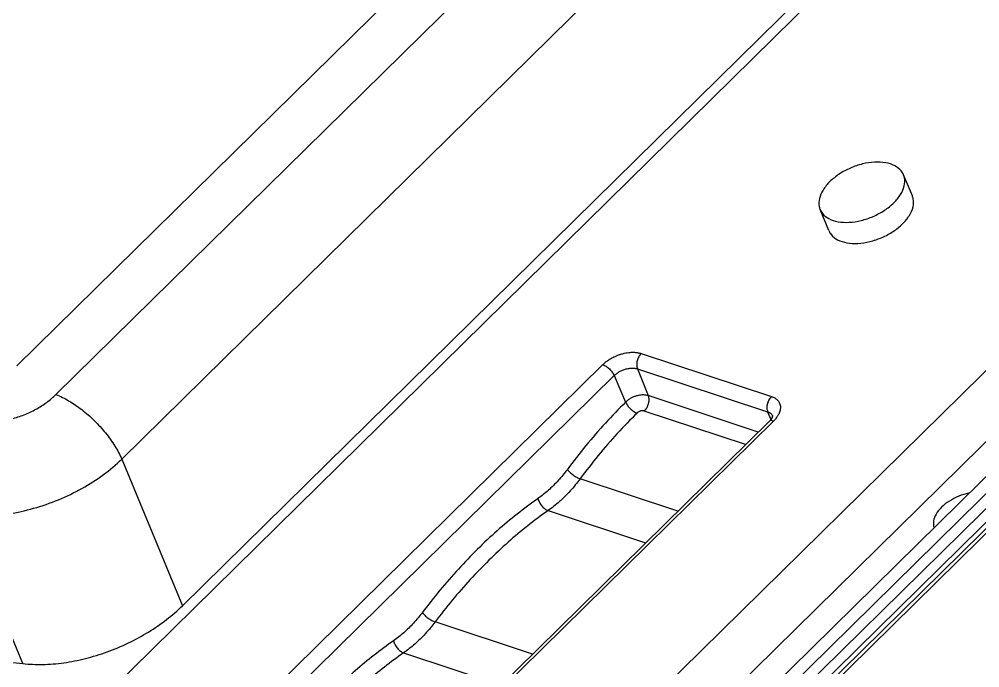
# Model space of a CAD drawing. Header units: millimetres. Extents: x 1786 to 2940, y -3417 to -1928.
# Drawn here: x 1902.2 to 1978.8, y -2870.8 to -2819.2 of the extents above; entities that cross this region are included whole.
import ezdxf

# ---------------------------------------------------------------- set-up
doc = ezdxf.new("R2010")
doc.units = ezdxf.units.MM

# ---------------------------------------------------------------- blocks, each defined once
blk = doc.blocks.new('*u7')
at = {"color": 7, "linetype": 'Continuous'}
for p, q in [((88.34, 78.54, 0), (-30.824, -38.661, 0)), ((-42.015, -19.983, 0), (16.365, 37.435, 0)), ((104.122, 35.539, 0), (-15.065, -81.684, 0)), ((105.253, 35.148, 0), (-13.91, -82.051, 0)), ((105.669, 34.239, 0), (-13.494, -82.96, 0)), ((-45.465, -17.455, 0), (6.641, 33.793, 0)), ((-12.574, -83.264, 0), (106.59, 33.936, 0)), ((-12.4, -83.643, 0), (106.764, 33.557, 0)), ((107.088, 33.443, 0), (-12.067, -83.748, 0)), ((-36.186, -25.692, 0), (22.194, 31.727, 0)), ((31.625, 21.522, 0), (-44.309, -53.16, 0)), ((-7.853, -65.194, 0), (68.08, 9.488, 0)), ((-5.993, -69.666, 0), (69.941, 5.016, 0)), ((33.767, -2.411, 0), (32.992, -0.548, 0)), ((26.381, -5.484, 0), (25.606, -3.62, 0)), ((9.77, -16.348, 0), (21.294, -20.152, 0)), ((-24.048, -47.255, 0), (6.371, -17.337, 0)), ((9.44, -17.704, 0), (20.964, -21.509, 0)), ((9.44, -17.704, 0), (10.378, -20.077, 0)), ((-23.036, -48.22, 0), (7.383, -18.303, 0)), ((7.383, -18.303, 0), (8.394, -20.652, 0)), ((20.131, -23.297, 0), (10.378, -20.077, 0)), ((19.008, -24.401, 0), (10.04, -21.441, 0)), ((20.964, -21.509, 0), (21.231, -22.184, 0)), ((21.353, -22.013, 0), (21.172, -22.268, 0)), ((21.41, -21.886, 0), (21.411, -21.888, 0)), ((21.088, -22.357, 0), (-9.331, -52.274, 0)), ((21.479, -22.324, 0), (-8.94, -52.242, 0)), ((21.172, -22.268, 0), (21.087, -22.357, 0)), ((-36.186, -25.692, 0), (-30.824, -38.661, 0)), ((13.022, -30.289, 0), (4.368, -27.433, 0)), ((1.533, -30.247, 0), (10.167, -33.097, 0)), ((-44.951, -43.774, 0), (-50.406, -30.61, 0)), ((0.161, -42.938, 0), (-8.463, -40.091, 0)), ((-11.248, -42.829, 0), (-2.623, -45.676, 0))]:
    blk.add_line(p, q, dxfattribs=at)
at = {"color": 7, "linetype": 'Continuous', "elevation": 0}
blk.add_lwpolyline([(21.405, -21.863), (21.403, -21.874), (21.353, -22.013)], dxfattribs=at)
at = {"color": 7, "linetype": 'Continuous'}
for centre, radius, start, end in [((20.911, -22.083, 0), 0.536, 21.56413, 23.20644), ((19.443, -20.252, 0), 2.905, 314.48554, 317.72165)]:
    blk.add_arc(centre, radius, start, end, dxfattribs=at)
for points, start_tangent, end_tangent in [([(32.991, -0.549, 0), (32.784, -0.198, 0), (32.218, 0.254, 0), (31.407, 0.522, 0), (30.437, 0.576, 0), (29.362, 0.415, 0), (28.293, 0.054, 0), (27.298, -0.484, 0), (26.468, -1.15, 0)], (-0.38597, 0.922512), (-0.712957, -0.701208)), ([(32.13, -3.018, 0), (32.73, -2.277, 0), (33.054, -1.518, 0), (33.072, -0.81, 0), (32.991, -0.549, 0)], (0.712957, 0.701208), (-0.38597, 0.922512)), ([(26.468, -1.15, 0), (25.868, -1.89, 0), (25.544, -2.65, 0), (25.526, -3.358, 0), (25.607, -3.619, 0)], (-0.712957, -0.701208), (0.38597, -0.922512)), ([(32.905, -4.882, 0), (33.506, -4.14, 0), (33.829, -3.383, 0), (33.847, -2.672, 0), (33.767, -2.412, 0)], (0.712957, 0.701208), (-0.385992, 0.922502)), ([(25.607, -3.619, 0), (25.815, -3.97, 0), (26.38, -4.422, 0), (27.191, -4.69, 0), (28.161, -4.744, 0), (29.236, -4.583, 0), (30.305, -4.221, 0), (31.3, -3.684, 0), (32.13, -3.018, 0)], (0.38597, -0.922512), (0.712957, 0.701208)), ([(26.382, -5.483, 0), (26.588, -5.831, 0), (27.158, -6.287, 0), (27.963, -6.552, 0), (28.94, -6.607, 0), (30.009, -6.447, 0), (31.083, -6.084, 0), (32.075, -5.548, 0), (32.905, -4.882, 0)], (0.385992, -0.922502), (0.712957, 0.701208)), ([(6.371, -17.337, 0), (6.49, -17.226, 0), (6.618, -17.118, 0), (6.754, -17.014, 0), (6.899, -16.914, 0), (7.061, -16.812, 0), (7.249, -16.708, 0), (7.465, -16.602, 0), (7.71, -16.5, 0), (7.981, -16.407, 0), (8.267, -16.331, 0), (8.542, -16.279, 0), (8.789, -16.251, 0), (9, -16.241, 0), (9.179, -16.244, 0), (9.338, -16.256, 0), (9.488, -16.278, 0), (9.633, -16.308, 0), (9.77, -16.348, 0)], (0.712992, 0.701172), (0.949557, -0.313593)), ([(9.77, -16.348, 0), (9.552, -16.64, 0), (9.414, -16.999, 0), (9.374, -17.373, 0), (9.44, -17.704, 0)], (-0.712957, -0.701208), (0.367665, -0.929958)), ([(6.371, -17.337, 0), (6.662, -17.481, 0), (6.956, -17.714, 0), (7.209, -18.003, 0), (7.383, -18.303, 0)], (0.9496, -0.313463), (0.395198, -0.918596)), ([(7.383, -18.303, 0), (7.455, -18.236, 0), (7.533, -18.171, 0), (7.616, -18.107, 0), (7.703, -18.046, 0), (7.801, -17.985, 0), (7.914, -17.922, 0), (8.045, -17.858, 0), (8.193, -17.797, 0), (8.358, -17.74, 0), (8.53, -17.694, 0), (8.696, -17.663, 0), (8.846, -17.646, 0), (8.974, -17.64, 0), (9.081, -17.641, 0), (9.177, -17.649, 0), (9.27, -17.662, 0), (9.357, -17.68, 0), (9.44, -17.704, 0)], (0.712913, 0.701253), (0.949605, -0.313449)), ([(-49.191, -22.336, 0), (-48.161, -22.418, 0), (-47.061, -22.349, 0), (-45.937, -22.129, 0), (-44.829, -21.767, 0), (-43.78, -21.275, 0), (-42.83, -20.672, 0), (-42.015, -19.983, 0)], (0.987354, -0.158534), (0.713039, 0.701124)), ([(-42.015, -19.983, 0), (-40.893, -20.527, 0), (-39.74, -21.308, 0), (-38.627, -22.279, 0), (-37.625, -23.38, 0), (-36.794, -24.541, 0), (-36.186, -25.692, 0)], (0.934604, -0.355689), (0.395202, -0.918594)), ([(10.378, -20.077, 0), (10.202, -20.035, 0), (9.993, -20.015, 0), (9.752, -20.025, 0), (9.495, -20.068, 0), (9.232, -20.144, 0), (8.977, -20.25, 0), (8.744, -20.378, 0), (8.549, -20.516, 0), (8.394, -20.652, 0)], (-0.950467, 0.310826), (-0.715083, -0.69904)), ([(10.378, -20.077, 0), (10.442, -20.411, 0), (10.401, -20.788, 0), (10.26, -21.149, 0), (10.04, -21.441, 0)], (0.364626, -0.931154), (-0.717355, -0.696707)), ([(21.294, -20.152, 0), (21.077, -20.444, 0), (20.938, -20.803, 0), (20.899, -21.177, 0), (20.964, -21.509, 0)], (-0.712955, -0.70121), (0.367662, -0.929959)), ([(21.294, -20.152, 0), (21.418, -20.198, 0), (21.533, -20.253, 0), (21.639, -20.314, 0), (21.736, -20.384, 0), (21.828, -20.466, 0), (21.914, -20.567, 0), (21.991, -20.688, 0), (22.051, -20.833, 0), (22.088, -21.001, 0), (22.092, -21.186, 0), (22.064, -21.373, 0), (22.011, -21.547, 0), (21.944, -21.702, 0), (21.869, -21.838, 0), (21.787, -21.963, 0), (21.696, -22.085, 0), (21.592, -22.206, 0)], (0.949589, -0.313499), (-0.672191, -0.740378)), ([(8.394, -20.652, 0), (6.608, -22.505, 0), (4.885, -24.493, 0), (3.239, -26.6, 0)], (-0.71342, -0.700737), (-0.595704, -0.803204)), ([(8.394, -20.652, 0), (8.568, -20.953, 0), (8.821, -21.241, 0), (9.115, -21.475, 0), (9.406, -21.619, 0)], (0.394473, -0.918908), (0.949595, -0.313481)), ([(9.406, -21.619, 0), (7.66, -23.429, 0), (5.976, -25.372, 0), (4.368, -27.433, 0)], (-0.713422, -0.700735), (-0.595655, -0.80324)), ([(10.04, -21.441, 0), (9.982, -21.427, 0), (9.913, -21.42, 0), (9.837, -21.423, 0), (9.755, -21.436, 0), (9.672, -21.459, 0), (9.59, -21.492, 0), (9.517, -21.532, 0), (9.454, -21.576, 0), (9.406, -21.619, 0)], (-0.949359, 0.314193), (-0.711636, -0.702548)), ([(20.964, -21.509, 0), (21.039, -21.537, 0), (21.109, -21.569, 0), (21.173, -21.607, 0), (21.232, -21.649, 0), (21.287, -21.699, 0), (21.339, -21.76, 0), (21.386, -21.833, 0), (21.404, -21.872, 0)], (0.949628, -0.313381), (0.394048, -0.91909)), ([(21.479, -22.324, 0), (21.234, -22.291, 0), (21.088, -22.357, 0)], (-0.949599, 0.313467), (-0.73248, -0.680788)), ([(-105.18, -23.892, 0), (-95.082, -29.667, 0), (-83.924, -34.575, 0), (-71.789, -38.581, 0), (-58.766, -41.655, 0), (-44.951, -43.774, 0)], (0.838811, -0.544423), (0.993405, -0.114655)), ([(-50.406, -30.61, 0), (-48.375, -30.717, 0), (-46.209, -30.525, 0), (-43.988, -30.041, 0), (-41.795, -29.283, 0), (-39.713, -28.279, 0), (-37.82, -27.067, 0), (-36.186, -25.692, 0)], (0.991396, -0.130899), (0.71721, 0.696857)), ([(3.239, -26.6, 0), (2.432, -27.585, 0), (1.56, -28.451, 0), (0.641, -29.18, 0)], (-0.595739, -0.803178), (-0.818989, -0.573809)), ([(3.239, -26.6, 0), (3.458, -26.85, 0), (3.748, -27.095, 0), (4.067, -27.3, 0), (4.368, -27.433, 0)], (0.580039, -0.814588), (0.95085, -0.30965)), ([(4.368, -27.433, 0), (3.486, -28.508, 0), (2.536, -29.451, 0), (1.533, -30.247, 0)], (-0.595889, -0.803067), (-0.818892, -0.573948)), ([(38.79, -28.715, 0), (38.77, -28.718, 0), (37.879, -28.978, 0), (37.047, -29.4, 0), (36.354, -29.945, 0)], (-0.983497, -0.180923), (-0.712957, -0.701208)), ([(0.641, -29.18, 0), (-2.969, -32.034, 0), (-6.4, -35.413, 0), (-9.586, -39.252, 0)], (-0.819001, -0.573792), (-0.601522, -0.798856)), ([(0.641, -29.18, 0), (0.77, -29.518, 0), (0.984, -29.839, 0), (1.252, -30.095, 0), (1.533, -30.247, 0)], (0.231202, -0.972906), (0.948705, -0.316164)), ([(1.533, -30.247, 0), (-1.996, -33.038, 0), (-5.348, -36.339, 0), (-8.463, -40.091, 0)], (-0.819041, -0.573735), (-0.601469, -0.798896)), ([(36.354, -29.945, 0), (35.87, -30.558, 0), (35.64, -31.18, 0), (35.689, -31.749, 0), (35.693, -31.76, 0)], (-0.712957, -0.701208), (0.350048, -0.936732)), ([(-44.951, -43.774, 0), (-43.2, -43.854, 0), (-41.333, -43.705, 0), (-39.409, -43.33, 0), (-37.482, -42.741, 0), (-35.607, -41.954, 0), (-33.839, -40.992, 0), (-32.229, -39.883, 0), (-30.824, -38.661, 0)], (0.993405, -0.114655), (0.712957, 0.701208)), ([(-9.586, -39.252, 0), (-10.381, -40.209, 0), (-11.238, -41.051, 0), (-12.139, -41.762, 0)], (-0.601543, -0.79884), (-0.819969, -0.572407)), ([(-9.586, -39.252, 0), (-9.37, -39.504, 0), (-9.081, -39.751, 0), (-8.763, -39.957, 0), (-8.463, -40.091, 0)], (0.57088, -0.821033), (0.950785, -0.309853)), ([(-8.463, -40.091, 0), (-9.331, -41.136, 0), (-10.264, -42.053, 0), (-11.248, -42.829, 0)], (-0.601687, -0.798732), (-0.819871, -0.572548)), ([(-12.139, -41.762, 0), (-15.533, -44.418, 0), (-18.774, -47.539, 0), (-20.92, -49.971, 0)], (-0.819982, -0.572389), (-0.637288, -0.770626)), ([(-12.139, -41.762, 0), (-12.01, -42.1, 0), (-11.797, -42.421, 0), (-11.529, -42.677, 0), (-11.248, -42.829, 0)], (0.229692, -0.973263), (0.948698, -0.316184)), ([(-11.248, -42.829, 0), (-14.567, -45.426, 0), (-17.733, -48.476, 0), (-19.487, -50.441, 0)], (-0.820021, -0.572334), (-0.645439, -0.763812))]:
    blk.add_spline(points, degree=3, dxfattribs=dict(at, start_tangent=start_tangent, end_tangent=end_tangent))

msp = doc.modelspace()

# ---------------------------------------------------------------- block references
at = {"xscale": 0.9, "yscale": 0.9, "zscale": 0.9}
msp.add_blockref('*u7', (1942.99, -2831.081, 0), dxfattribs=at)

doc.saveas('drawing.dxf')
